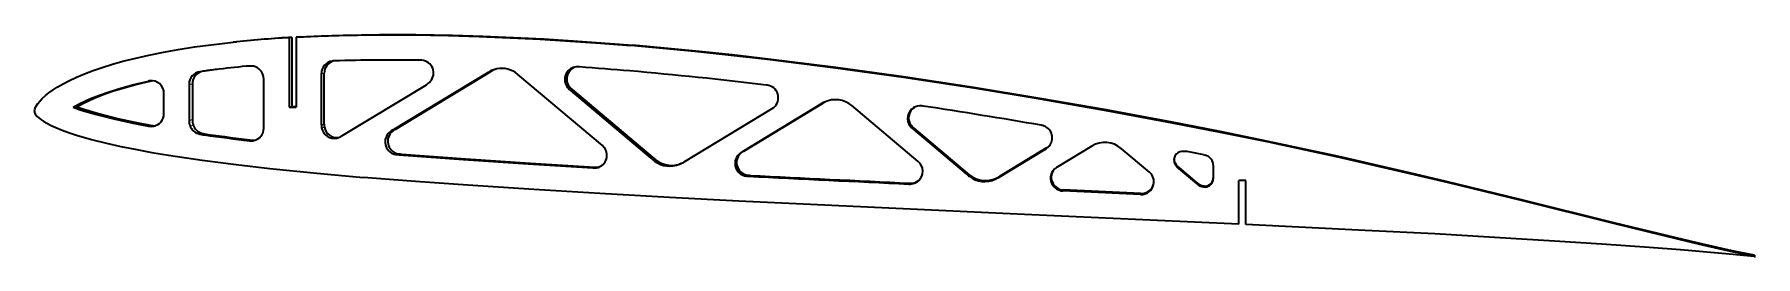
# Model space of a CAD drawing. Extents: x 89 to 331, y -31 to 164.
# Drawn here: x 89.1 to 331, y 132.9 to 164 of the extents above.
import ezdxf

# ---------------------------------------------------------------- set-up
doc = ezdxf.new("R2010")
doc.units = 0

msp = doc.modelspace()

# ---------------------------------------------------------------- linework, layer by layer
at = {"color": 7, "lineweight": 35, "ltscale": 0.011582}
msp.add_line((117.033463, 162.969299), (117.494232, 163.017548), dxfattribs=at)
at = {"color": 7, "lineweight": 35, "ltscale": 0.010377}
for p, q in [((125.277039, 163.647583), (124.864426, 163.602478)), ((126.277039, 163.704681), (125.864426, 163.659424))]:
    msp.add_line(p, q, dxfattribs=at)
at = {"color": 7, "lineweight": 35, "ltscale": 0.243206}
msp.add_line((124.864426, 163.602478), (124.864426, 153.874222), dxfattribs=at)
at = {"color": 7, "lineweight": 35, "ltscale": 0.242395}
msp.add_line((125.277039, 163.647583), (125.277039, 153.951797), dxfattribs=at)
at = {"color": 7, "lineweight": 35, "ltscale": 0.24463}
msp.add_line((125.864426, 163.659424), (125.864426, 153.874222), dxfattribs=at)
at = {"color": 7, "lineweight": 13, "ltscale": 0.000988}
msp.add_line((130.936417, 160.326385), (130.975586, 160.331726), dxfattribs=at)
at = {"color": 7, "lineweight": 35, "ltscale": 0.000498}
msp.add_line((130.956146, 160.329163), (130.936417, 160.326385), dxfattribs=at)
at = {"color": 7, "lineweight": 13, "ltscale": 0.008706}
msp.add_line((105.114349, 157.523941), (105.459961, 157.566605), dxfattribs=at)
at = {"color": 7, "lineweight": 13, "ltscale": 0.011523}
msp.add_line((112.344833, 158.833862), (112.802261, 158.89035), dxfattribs=at)
at = {"color": 7, "lineweight": 35, "ltscale": 0.16918}
msp.add_line((121.318497, 150.917618), (121.318497, 157.68483), dxfattribs=at)
at = {"color": 7, "lineweight": 13, "ltscale": 0.010207}
msp.add_line((129.410355, 158.563126), (129.814072, 158.624115), dxfattribs=at)
at = {"color": 7, "lineweight": 35, "ltscale": 0.179343}
msp.add_line((129.410355, 151.389404), (129.410355, 158.563126), dxfattribs=at)
at = {"color": 7, "lineweight": 35, "ltscale": 0.178724}
msp.add_line((129.814072, 151.475143), (129.814072, 158.624115), dxfattribs=at)
at = {"color": 7, "lineweight": 35, "ltscale": 0.394328}
msp.add_line((139.38356, 150.629974), (152.887238, 158.781189), dxfattribs=at)
at = {"color": 7, "lineweight": 35, "ltscale": 0.392956}
msp.add_line((139.762726, 150.718552), (153.217682, 158.844269), dxfattribs=at)
at = {"color": 7, "lineweight": 13, "ltscale": 0.00841}
msp.add_line((152.887238, 158.781189), (153.217682, 158.844269), dxfattribs=at)
at = {"color": 7, "lineweight": 35, "ltscale": 0.388149}
msp.add_line((168.915939, 148.479309), (157.022385, 158.459198), dxfattribs=at)
at = {"color": 7, "lineweight": 35, "ltscale": 0.070832}
msp.add_line((107.287781, 152.949417), (107.287781, 155.782715), dxfattribs=at)
at = {"color": 7, "lineweight": 13, "ltscale": 0.011691}
msp.add_line((110.810745, 157.067261), (111.274109, 157.130386), dxfattribs=at)
at = {"color": 7, "lineweight": 35, "ltscale": 0.125349}
msp.add_line((110.810745, 157.067261), (110.810745, 152.053314), dxfattribs=at)
at = {"color": 7, "lineweight": 35, "ltscale": 0.124881}
msp.add_line((111.274109, 157.130386), (111.274109, 152.135147), dxfattribs=at)
at = {"color": 7, "lineweight": 35, "ltscale": 0.347484}
msp.add_line((132.264221, 149.824524), (144.163086, 157.008484), dxfattribs=at)
at = {"color": 7, "lineweight": 13, "ltscale": 0.007709}
msp.add_line((163.919235, 156.733337), (164.219345, 156.804245), dxfattribs=at)
at = {"color": 7, "lineweight": 13, "ltscale": 0.00769}
msp.add_line((164.368591, 156.24118), (164.667435, 156.314117), dxfattribs=at)
at = {"color": 7, "lineweight": 35, "ltscale": 0.370933}
msp.add_line((164.368591, 156.24118), (175.73465, 146.703934), dxfattribs=at)
at = {"color": 7, "lineweight": 35, "ltscale": 0.369637}
msp.add_line((164.667435, 156.314117), (175.993774, 146.810196), dxfattribs=at)
at = {"color": 7, "lineweight": 35, "ltscale": 0.001394}
msp.add_line((89.077881, 153.30986), (89.084442, 153.365219), dxfattribs=at)
at = {"color": 7, "lineweight": 35, "ltscale": 0.012933}
msp.add_line((94.512619, 153.856415), (95.025116, 153.92691), dxfattribs=at)
at = {"color": 7, "lineweight": 35, "ltscale": 0.010496}
msp.add_line((124.864426, 153.874222), (125.277039, 153.951797), dxfattribs=at)
at = {"color": 7, "lineweight": 35, "ltscale": 0.0125}
for p, q in [((124.864426, 153.874222), (125.364426, 153.874222)), ((125.277039, 153.951797), (125.777039, 153.951797)), ((125.364426, 153.874222), (125.864426, 153.874222))]:
    msp.add_line(p, q, dxfattribs=at)
at = {"color": 7, "lineweight": 35, "ltscale": 0.002185}
msp.add_line((125.777039, 153.951797), (125.864426, 153.951797), dxfattribs=at)
at = {"color": 7, "lineweight": 35, "ltscale": 0.360883}
msp.add_line((180.410278, 146.193237), (192.769043, 153.652405), dxfattribs=at)
at = {"color": 7, "lineweight": 35, "ltscale": 0.329041}
msp.add_line((188.54335, 147.596283), (199.812271, 154.396332), dxfattribs=at)
at = {"color": 7, "lineweight": 35, "ltscale": 0.327882}
msp.add_line((188.765915, 147.702789), (199.993683, 154.481232), dxfattribs=at)
at = {"color": 7, "lineweight": 13, "ltscale": 0.005007}
msp.add_line((199.812271, 154.396332), (199.993683, 154.481232), dxfattribs=at)
at = {"color": 7, "lineweight": 35, "ltscale": 0.305225}
msp.add_line((213.300049, 146.226532), (203.947403, 154.074326), dxfattribs=at)
at = {"color": 7, "lineweight": 35, "ltscale": 0.004678}
msp.add_line((213.97641, 154.013412), (213.790985, 154.038651), dxfattribs=at)
at = {"color": 7, "lineweight": 13, "ltscale": 0.012059}
msp.add_line((105.116486, 151.204239), (105.591827, 151.286331), dxfattribs=at)
at = {"color": 7, "lineweight": 13, "ltscale": 0.012039}
msp.add_line((105.354477, 151.172485), (105.828964, 151.254669), dxfattribs=at)
at = {"color": 7, "lineweight": 13, "ltscale": 0.011763}
msp.add_line((110.810745, 152.053314), (111.274109, 152.135147), dxfattribs=at)
at = {"color": 7, "lineweight": 13, "ltscale": 0.011747}
msp.add_line((110.951096, 151.239075), (111.413269, 151.323807), dxfattribs=at)
at = {"color": 7, "lineweight": 13, "ltscale": 0.011602}
msp.add_line((112.116348, 150.147247), (112.572205, 150.234314), dxfattribs=at)
at = {"color": 7, "lineweight": 13, "ltscale": 0.011518}
msp.add_line((112.991577, 149.961288), (113.444, 150.048431), dxfattribs=at)
at = {"color": 7, "lineweight": 13, "ltscale": 0.010318}
for p, q in [((129.410355, 151.389404), (129.814072, 151.475143)), ((129.447464, 150.95665), (129.850876, 151.043884))]:
    msp.add_line(p, q, dxfattribs=at)
at = {"color": 7, "lineweight": 13, "ltscale": 0.009788}
msp.add_line((138.810638, 150.156525), (139.191544, 150.24707), dxfattribs=at)
at = {"color": 7, "lineweight": 13, "ltscale": 0.009734}
msp.add_line((139.38356, 150.629974), (139.762726, 150.718552), dxfattribs=at)
at = {"color": 7, "lineweight": 13, "ltscale": 0.004391}
msp.add_line((212.188934, 151.168274), (212.335236, 151.265457), dxfattribs=at)
at = {"color": 7, "lineweight": 13, "ltscale": 0.004389}
msp.add_line((212.53273, 150.816574), (212.677979, 150.915176), dxfattribs=at)
at = {"color": 7, "lineweight": 35, "ltscale": 0.24557}
msp.add_line((212.53273, 150.816574), (220.057419, 144.502609), dxfattribs=at)
at = {"color": 7, "lineweight": 35, "ltscale": 0.244696}
msp.add_line((212.677979, 150.915176), (220.175888, 144.623688), dxfattribs=at)
at = {"color": 7, "lineweight": 13, "ltscale": 0.01097}
msp.add_line((119.324432, 149.145874), (119.753662, 149.23703), dxfattribs=at)
at = {"color": 7, "lineweight": 13, "ltscale": 0.006168}
msp.add_line((188.54335, 147.596283), (188.765915, 147.702789), dxfattribs=at)
at = {"color": 7, "lineweight": 35, "ltscale": 0.19447}
msp.add_line((231.271576, 148.035629), (224.610916, 144.017532), dxfattribs=at)
at = {"color": 7, "lineweight": 35, "ltscale": 0.193777}
msp.add_line((231.349319, 148.148254), (224.713226, 144.143066), dxfattribs=at)
at = {"color": 7, "lineweight": 13, "ltscale": 0.003421}
msp.add_line((231.271576, 148.035629), (231.349319, 148.148254), dxfattribs=at)
at = {"color": 7, "lineweight": 35, "ltscale": 0.14255}
msp.add_line((237.694046, 148.402893), (232.811142, 145.458435), dxfattribs=at)
at = {"color": 7, "lineweight": 35, "ltscale": 0.129047}
msp.add_line((245.783401, 144.762909), (241.829178, 148.080887), dxfattribs=at)
at = {"color": 7, "lineweight": 35, "ltscale": 0.059829}
msp.add_line((253.422867, 147.164902), (251.074326, 147.624939), dxfattribs=at)
at = {"color": 7, "lineweight": 13, "ltscale": 0.009684}
msp.add_line((139.871765, 147.226151), (140.245941, 147.326355), dxfattribs=at)
at = {"color": 7, "lineweight": 13, "ltscale": 0.00965}
msp.add_line((140.277206, 147.179947), (140.649963, 147.280197), dxfattribs=at)
at = {"color": 7, "lineweight": 13, "ltscale": 0.007488}
msp.add_line((167.551727, 145.334335), (167.829849, 145.445526), dxfattribs=at)
at = {"color": 7, "lineweight": 13, "ltscale": 0.007455}
msp.add_line((167.946259, 145.341919), (168.223007, 145.452988), dxfattribs=at)
at = {"color": 7, "lineweight": 13, "ltscale": 0.007002}
msp.add_line((175.73465, 146.703934), (175.993774, 146.810196), dxfattribs=at)
at = {"color": 7, "lineweight": 13, "ltscale": 0.006979}
msp.add_line((176.251694, 146.293579), (176.50914, 146.401474), dxfattribs=at)
at = {"color": 7, "lineweight": 13, "ltscale": 0.006747}
msp.add_line((179.740829, 145.854416), (179.986221, 145.966766), dxfattribs=at)
at = {"color": 7, "lineweight": 35, "ltscale": 0.004544}
msp.add_line((179.907379, 145.9272), (179.740829, 145.854416), dxfattribs=at)
at = {"color": 7, "lineweight": 35, "ltscale": 0.001092}
msp.add_line((180.026474, 145.983734), (179.986221, 145.966766), dxfattribs=at)
at = {"color": 7, "lineweight": 13, "ltscale": 0.006219}
msp.add_line((188.063721, 147.220642), (188.287827, 147.328644), dxfattribs=at)
at = {"color": 7, "lineweight": 13, "ltscale": 0.003133}
msp.add_line((249.363266, 145.923599), (249.389633, 146.046127), dxfattribs=at)
at = {"color": 7, "lineweight": 13, "ltscale": 0.003193}
msp.add_line((249.887436, 145.265411), (249.912888, 145.390579), dxfattribs=at)
at = {"color": 7, "lineweight": 35, "ltscale": 0.082785}
msp.add_line((249.887436, 145.265411), (252.424118, 143.136887), dxfattribs=at)
at = {"color": 7, "lineweight": 35, "ltscale": 0.082523}
msp.add_line((249.912888, 145.390579), (252.441544, 143.268768), dxfattribs=at)
at = {"color": 7, "lineweight": 35, "ltscale": 0.005084}
msp.add_line((253.422867, 147.164902), (253.621597, 147.121674), dxfattribs=at)
at = {"color": 7, "lineweight": 35, "ltscale": 0.039859}
msp.add_line((254.790848, 144.047104), (254.790848, 145.641464), dxfattribs=at)
at = {"color": 7, "lineweight": 13, "ltscale": 0.006198}
msp.add_line((189.141373, 144.20192), (189.359283, 144.320175), dxfattribs=at)
at = {"color": 7, "lineweight": 13, "ltscale": 0.006174}
msp.add_line((189.456848, 144.177567), (189.673645, 144.295868), dxfattribs=at)
at = {"color": 7, "lineweight": 13, "ltscale": 0.004664}
msp.add_line((211.970337, 143.078888), (212.108047, 143.204727), dxfattribs=at)
at = {"color": 7, "lineweight": 13, "ltscale": 0.004639}
msp.add_line((212.320084, 143.086777), (212.456558, 143.212524), dxfattribs=at)
at = {"color": 7, "lineweight": 13, "ltscale": 0.004235}
msp.add_line((220.057419, 144.502609), (220.175888, 144.623688), dxfattribs=at)
at = {"color": 7, "lineweight": 13, "ltscale": 0.004234}
msp.add_line((220.469864, 144.171234), (220.586945, 144.29361), dxfattribs=at)
at = {"color": 7, "lineweight": 13, "ltscale": 0.004091}
msp.add_line((224.133789, 143.76384), (224.237915, 143.89006), dxfattribs=at)
at = {"color": 7, "lineweight": 13, "ltscale": 0.004049}
msp.add_line((224.610916, 144.017532), (224.713226, 144.143066), dxfattribs=at)
at = {"color": 7, "lineweight": 13, "ltscale": 0.003326}
msp.add_line((252.424118, 143.136887), (252.441544, 143.268768), dxfattribs=at)
at = {"color": 7, "lineweight": 13, "ltscale": 0.003316}
msp.add_line((253.404037, 142.678055), (253.417709, 142.809998), dxfattribs=at)
at = {"color": 7, "lineweight": 13, "ltscale": 0.003197}
msp.add_line((254.739151, 143.580688), (254.748459, 143.708221), dxfattribs=at)
at = {"color": 7, "lineweight": 35, "ltscale": 0.025}
msp.add_line((259.336761, 143.56221), (258.336761, 143.56221), dxfattribs=at)
at = {"color": 7, "lineweight": 35, "ltscale": 0.152823}
msp.add_line((258.336761, 137.44928), (258.336761, 143.56221), dxfattribs=at)
at = {"color": 7, "lineweight": 35, "ltscale": 0.153996}
msp.add_line((259.336761, 137.402374), (259.336761, 143.56221), dxfattribs=at)
at = {"color": 7, "lineweight": 13, "ltscale": 0.003843}
msp.add_line((233.6082, 142.121292), (233.686493, 142.253601), dxfattribs=at)
at = {"color": 7, "lineweight": 35, "ltscale": 0.273909}
msp.add_line((244.552795, 141.613815), (233.6082, 142.121292), dxfattribs=at)
at = {"color": 7, "lineweight": 35, "ltscale": 0.272909}
msp.add_line((244.591232, 141.749741), (233.686493, 142.253601), dxfattribs=at)
at = {"color": 7, "lineweight": 13, "ltscale": 0.003531}
msp.add_line((244.552795, 141.613815), (244.591232, 141.749741), dxfattribs=at)
at = {"color": 7, "lineweight": 35, "ltscale": 0.005426}
msp.add_line((330.767334, 133.096085), (330.554077, 133.136429), dxfattribs=at)
at = {"color": 7, "lineweight": 35, "ltscale": 0.007049}
msp.add_line((330.988098, 132.920685), (330.767334, 133.096085), dxfattribs=at)
at = {"color": 7, "lineweight": 35, "ltscale": 0.005442}
msp.add_line((330.988098, 132.920685), (330.7742, 132.961182), dxfattribs=at)
at = {"color": 7, "lineweight": 35, "ltscale": 0.005021}
msp.add_line((330.788269, 132.940918), (330.988098, 132.920685), dxfattribs=at)
at = {"color": 7, "lineweight": 35}
for points in [[(89.084442, 153.365219), (89.121231, 153.528687), (89.245102, 153.839584), (89.577072, 154.380737), (89.867859, 154.743851), (90.186722, 155.084305), (90.630722, 155.492813), (91.102112, 155.868912), (91.690094, 156.281738), (92.297928, 156.664246), (93.09787, 157.121429), (93.914291, 157.547791), (94.99736, 158.061371), (96.100647, 158.529831), (97.339951, 158.999908), (98.595093, 159.427383), (100.052216, 159.876404), (101.519897, 160.287506), (103.336273, 160.747604), (105.163712, 161.160995), (107.219788, 161.572617), (109.285309, 161.936798), (111.595428, 162.294891), (113.911545, 162.608932), (117.033463, 162.969299)], [(125.864426, 163.659424), (128.895569, 163.803375), (131.927856, 163.906982), (137.04866, 163.997864), (142.170593, 163.993896), (147.291626, 163.906815), (151.607101, 163.776443), (155.920898, 163.599121), (160.169952, 163.380951), (164.416718, 163.120956), (168.660782, 162.820435), (172.901855, 162.481308)], [(126.277039, 163.704681), (129.365906, 163.851379), (132.456055, 163.956131), (137.577896, 164.045013), (142.700836, 164.039108), (147.82283, 163.95015), (152.124893, 163.818787), (156.425293, 163.640762), (160.613998, 163.424774), (164.800476, 163.16806), (173.165253, 162.538086)], [(330.7742, 132.961182), (328.170776, 133.487457), (326.44046, 133.863831), (322.988068, 134.653259), (320.053162, 135.348114), (311.264191, 137.495392), (298.090942, 140.757263), (287.670929, 143.289612), (282.459015, 144.523743), (272.52124, 146.792358), (262.55603, 148.9375), (255.804459, 150.314789), (249.041306, 151.634201), (239.743774, 153.353485), (230.428345, 154.973892), (221.097183, 156.500305), (211.213715, 158.006439), (201.661316, 159.335495), (192.091187, 160.530289), (186.999817, 161.10817), (181.903931, 161.644714), (177.404617, 162.081589), (172.901855, 162.481308)], [(330.554077, 133.136429), (327.954315, 133.661545), (326.22641, 134.03714), (322.77887, 134.824936), (319.847473, 135.518509), (311.069061, 137.661804), (297.911591, 140.917297), (287.523224, 143.439636), (282.32724, 144.668762), (272.415222, 146.92894), (262.475922, 149.065826), (255.734848, 150.439087), (248.982254, 151.754501), (239.69606, 153.468933), (230.392044, 155.084503), (221.072296, 156.606033), (211.204681, 158.106171), (201.720062, 159.422272), (192.217941, 160.605499), (187.135376, 161.180832), (182.048294, 161.714813), (177.608459, 162.144623), (173.165253, 162.538086)], [(94.512619, 153.856415), (95.465332, 154.365601), (96.952011, 155.052597), (98.236877, 155.560593), (99.563705, 156.02124), (101.203629, 156.525574), (102.866928, 156.981537), (105.114349, 157.523941)], [(95.025116, 153.92691), (95.974609, 154.434326), (97.456161, 155.118988), (98.736618, 155.62529), (100.058914, 156.084488), (101.693146, 156.587265), (103.350601, 157.04187), (105.519699, 157.566864)], [(89.077881, 153.30986), (89.092667, 153.113266), (89.201691, 152.883118), (89.484299, 152.548187), (89.988953, 152.128067), (90.395676, 151.856476), (90.818695, 151.609772), (91.437378, 151.290466), (92.071747, 150.998566), (92.955902, 150.635757), (93.84996, 150.308701), (94.993561, 149.934021), (97.088654, 149.334274), (99.210861, 148.803589), (101.218552, 148.355423), (103.231308, 147.950089), (105.582016, 147.52121), (107.940002, 147.127945), (112.675659, 146.422775), (117.423096, 145.808197), (122.176605, 145.264404), (128.749176, 144.59877), (135.329285, 144.010666)], [(94.512619, 153.856415), (95.512054, 153.504898), (97.593582, 152.879944), (100.261719, 152.204102), (102.935013, 151.623215), (105.116486, 151.204239)], [(95.025116, 153.92691), (96.021149, 153.576935), (98.095428, 152.954697), (100.754074, 152.281815), (103.418015, 151.703461), (105.591827, 151.286331)], [(140.277206, 147.179947), (149.368805, 146.50061), (158.45491, 145.891525), (167.551727, 145.334335)], [(140.649963, 147.280197), (149.710144, 146.604767), (158.764633, 145.999298), (167.829849, 145.445526)], [(258.336761, 137.44928), (227.218277, 138.860809), (201.140366, 140.055817), (188.103287, 140.692276), (178.326935, 141.198349), (168.552368, 141.738129), (159.27005, 142.291931), (149.990921, 142.898193), (142.657822, 143.426254), (135.329285, 144.010666)], [(330.788269, 132.940918), (327.343933, 133.260208), (320.44989, 133.837906), (316.015594, 134.179688), (309.36145, 134.654617), (302.704712, 135.092331), (294.297943, 135.602493), (285.888947, 136.074631), (276.112762, 136.586319), (259.336761, 137.402374)]]:
    msp.add_lwpolyline(points, dxfattribs=at)
for centre, radius, start, end in [((135.028503, -11.165146), 175.062352, 93.328436, 95.899995), ((135.446533, -10.655502), 174.598948, 93.339063, 95.901607), ((131.191895, 158.563324), 1.781531, 98.244833, 180.006333), ((131.589066, 158.624237), 1.774988, 103.62386, 180.00397), ((131.299728, 157.813004), 2.539509, 91.743511, 97.775661), ((139.176254, -112.543671), 273.011684, 89.155545, 91.669471), ((143.120636, 154.573456), 5.866285, 85.968155, 89.225787), ((143.411087, 158.656952), 1.772172, 317.47279, 86.052351), ((105.505173, 155.780319), 1.786891, 97.039831, 102.634001), ((105.503357, 155.7827), 1.784476, 0.000612, 96.991186), ((112.595154, 157.067047), 1.784448, 98.063963, 179.993298), ((113.051849, 157.130188), 1.777781, 98.070622, 179.993243), ((130.131592, 33.157639), 126.928662, 97.070819, 98.05548), ((130.466415, 34.212311), 125.923155, 97.172548, 98.063895), ((132.161514, 16.485237), 143.724252, 95.3185, 97.055738), ((119.444016, 153.106003), 6.512943, 88.910922, 95.326703), ((119.534103, 157.856232), 1.761824, 15.173248, 88.90373), ((118.893311, 157.684982), 2.42518, 359.996379, 15.115784), ((142.848755, 159.184875), 2.542469, 301.127792, 317.27076), ((154.728134, 155.732758), 3.56115, 100.699521, 121.126957), ((155.052292, 155.807724), 3.547735, 103.391681, 121.139375), ((154.729019, 155.726364), 3.567604, 49.996916, 100.694494), ((165.373428, 157.737061), 1.767771, 101.931926, 214.614806), ((165.666397, 157.806091), 1.760809, 106.832211, 214.696209), ((165.375946, 157.725983), 1.779418, 88.804296, 101.937739), ((165.289246, 153.509918), 5.996378, 85.969371, 88.816665), ((132.781204, -306.818909), 467.471709, 85.094663, 85.960642), ((121.81871, -428.718384), 589.863337, 83.169526, 85.046217), ((165.987152, 158.17041), 2.518243, 214.796995, 230.004206), ((166.288437, 158.246246), 2.522048, 214.873616, 230.004274), ((191.67482, 154.457809), 2.519021, 76.055536, 83.213643), ((191.850113, 155.176666), 1.779908, 301.084305, 75.955645), ((201.654373, 151.342041), 3.566958, 49.995434, 115.064372), ((105.504242, 152.94957), 1.783608, 279.867319, 359.994948), ((201.65448, 151.344055), 3.565124, 115.079658, 121.11342), ((201.829926, 151.440292), 3.552342, 116.69441, 121.125304), ((213.575272, 152.275467), 1.774816, 121.619127, 218.612502), ((213.714828, 152.369812), 1.767714, 124.324128, 218.676747), ((213.575882, 152.277802), 1.773854, 83.035286, 121.675244), ((77.950195, -740.873108), 905.166078, 80.291818, 81.356979), ((105.564682, 153.65567), 2.492072, 259.638915, 265.161307), ((105.505096, 152.948975), 1.782875, 265.153575, 279.843236), ((106.040222, 153.741089), 2.495366, 259.648204, 265.143692), ((105.979614, 153.026917), 1.778637, 265.141267, 272.061635), ((113.242844, 152.053009), 2.432067, 179.992888, 199.553269), ((112.59671, 151.827667), 1.747711, 199.68083, 254.046725), ((113.708801, 152.134842), 2.434658, 179.99271, 199.458685), ((113.053406, 151.907394), 1.740876, 199.586054, 253.953704), ((113.898621, 156.382248), 6.484726, 254.047442, 261.959458), ((114.335114, 156.364288), 6.378423, 253.955296, 261.96902), ((153.117981, 433.809143), 286.521054, 262.040792, 263.312949), ((119.53421, 150.917969), 1.784386, 282.045125, 359.988625), ((131.952377, 151.389404), 2.542026, 180.000255, 189.801808), ((131.198181, 151.261566), 1.777423, 189.879891, 282.97093), ((132.360199, 151.475159), 2.546115, 180.000214, 189.752098), ((131.595032, 151.345917), 1.770418, 189.824348, 276.411954), ((140.129547, 148.977509), 1.769927, 138.205435, 261.626698), ((140.503952, 149.070877), 1.763192, 138.133049, 261.587363), ((140.691864, 148.463135), 2.531163, 121.123037, 138.007838), ((141.073517, 148.548645), 2.535091, 121.13514, 137.934659), ((214.137833, 152.729568), 2.497172, 218.698768, 230.001652), ((214.285309, 152.830826), 2.500641, 218.754884, 230.001679), ((230.168137, 148.870087), 2.496237, 74.970854, 80.305102), ((230.35141, 149.561203), 1.781895, 325.734491, 74.899697), ((152.837616, 434.609985), 287.424335, 262.031332, 263.304185), ((119.534119, 150.91893), 1.785414, 263.255596, 282.041956), ((119.962326, 151.005463), 1.78071, 263.270615, 274.993235), ((131.197113, 151.265884), 1.78202, 282.973231, 298.818512), ((129.190964, 154.914886), 5.946142, 298.806389, 301.121024), ((167.769897, 147.114395), 1.782663, 291.973959, 49.981743), ((189.843735, 145.441772), 2.516518, 121.113502, 135.018333), ((190.068665, 145.54538), 2.520222, 121.125578, 134.96085), ((230.351517, 149.563202), 1.783236, 301.060829, 325.679604), ((230.431595, 149.670837), 1.777755, 301.078731, 323.509281), ((239.536316, 145.347855), 3.567493, 50.005072, 121.091181), ((250.412003, 146.454941), 1.172858, 107.256045, 168.042898), ((250.669571, 145.568405), 2.095796, 78.86508, 106.790861), ((140.750977, 153.139252), 5.978105, 261.542741, 265.454513), ((141.115112, 153.143921), 5.88214, 261.502627, 265.464356), ((167.700424, 147.864166), 2.534196, 266.635972, 275.566602), ((167.978378, 147.979309), 2.538135, 266.645268, 275.530962), ((167.773468, 147.117142), 1.783608, 275.559061, 291.834521), ((168.051392, 147.224747), 1.780041, 275.532444, 287.034079), ((183.521378, 155.984344), 12.114427, 230.00172, 233.124018), ((183.654434, 155.940369), 11.918295, 230.001706, 233.164261), ((178.381165, 149.130539), 3.547136, 233.107557, 292.539622), ((178.628571, 149.229187), 3.533705, 233.147705, 292.594625), ((177.803909, 150.511642), 5.043981, 294.646899, 301.11293), ((189.322342, 145.968735), 1.775973, 135.153297, 264.151771), ((189.540436, 146.080231), 1.769265, 135.096402, 264.123508), ((212.153748, 144.861221), 1.783113, 312.872921, 49.983751), ((233.68985, 143.9039), 1.783174, 125.206042, 145.694533), ((234.092651, 143.333313), 2.481619, 121.091208, 125.209621), ((250.405685, 146.450226), 1.167963, 167.75282, 206.8026), ((250.423721, 146.571655), 1.159982, 170.783443, 206.940174), ((251.247543, 146.887131), 2.116508, 207.082829, 230.013891), ((251.275955, 147.015854), 2.121147, 207.20707, 230.014028), ((253.269241, 145.641449), 1.52154, 0.000133, 76.610059), ((189.769272, 150.283035), 6.113449, 264.104861, 267.070625), ((189.980026, 150.302536), 6.014475, 264.076092, 267.080037), ((465.484467, 5573.238281), 5436.073182, 267.089442, 267.32701), ((463.875336, 5554.943359), 5417.59135, 267.098834, 267.336381), ((212.088562, 145.594452), 2.518341, 267.309122, 275.274652), ((212.226044, 145.72403), 2.52206, 267.318438, 275.244217), ((212.158844, 144.855316), 1.775806, 275.20939, 312.882128), ((212.296616, 144.975235), 1.769891, 275.185033, 309.919523), ((228.047134, 154.024673), 12.430018, 230.000859, 232.439783), ((228.035355, 153.99054), 12.227386, 230.000846, 232.471352), ((222.63797, 146.989639), 3.555763, 232.430071, 294.877234), ((222.745346, 147.1026), 3.54237, 232.461572, 294.920004), ((222.03212, 148.292068), 4.992184, 294.897294, 301.102391), ((222.129944, 148.423004), 4.99912, 294.940146, 301.11448), ((233.690506, 143.903412), 1.783993, 145.693071, 267.35584), ((233.768204, 144.029068), 1.777325, 148.05797, 267.365081), ((244.635971, 143.396881), 1.784989, 267.329339, 346.54969), ((244.673782, 143.526199), 1.778366, 267.339372, 344.342884), ((244.636612, 143.396118), 1.784171, 346.568921, 50.001537), ((253.766495, 144.72496), 2.079123, 229.792375, 259.95811), ((253.786819, 144.860291), 2.083625, 229.79303, 259.794479), ((253.592422, 143.836319), 1.174438, 260.761805, 347.4326), ((253.608078, 143.960983), 1.167611, 260.608371, 347.502088), ((252.667221, 144.046082), 2.123551, 347.340366, 355.96167), ((252.676407, 144.17131), 2.123197, 347.401773, 354.280203), ((252.660263, 144.047241), 2.130569, 355.943546, 359.996096)]:
    msp.add_arc(centre, radius, start, end, dxfattribs=at)

doc.saveas('drawing.dxf')
